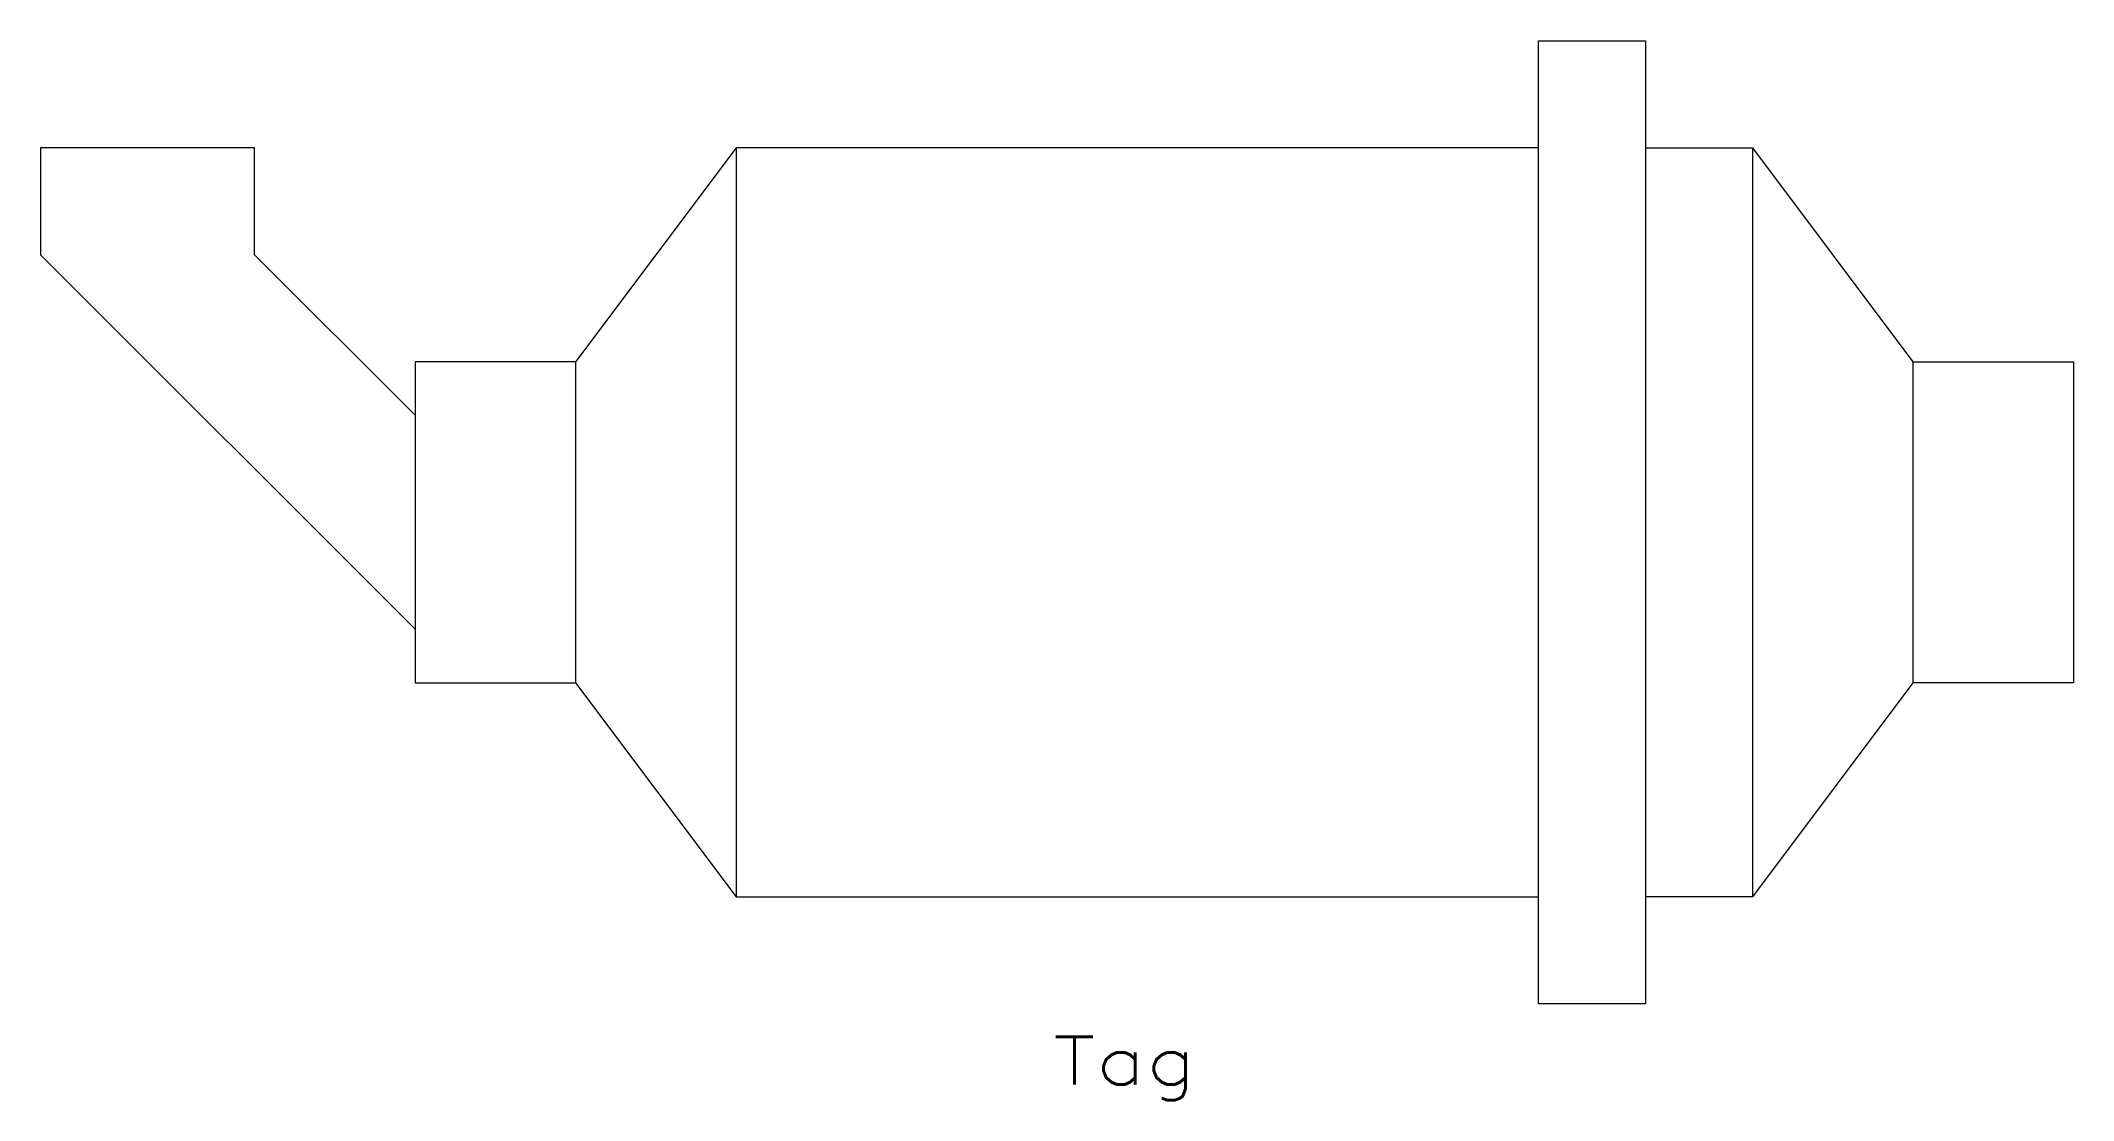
# Model space of a CAD drawing. Header units: inches. Extents: x -27 to 27.2, y -15.2 to 13.1.
import ezdxf
from ezdxf.enums import TextEntityAlignment as Align

# ---------------------------------------------------------------- set-up
doc = ezdxf.new("R2010")
doc.units = ezdxf.units.IN
doc.header["$MEASUREMENT"] = 0
doc.layers.get('0').update_dxf_attribs({"lineweight": 0})
doc.styles.add('_TCW_TXTSTY_1', font='TXT.SHX')

msp = doc.modelspace()

# ---------------------------------------------------------------- linework, layer by layer
at = {"linetype": 'Continuous'}
for p, q in [((12.953, -12.61), (12.953, 13.102)), ((12.953, 13.102), (15.81, 13.102)), ((15.81, 13.102), (15.81, -12.61)), ((-21.33, 10.246), (-27.044, 10.246)), ((-27.044, 10.246), (-27.044, 7.389)), ((-21.33, 7.389), (-21.33, 10.246)), ((-8.474, 10.246), (-12.759, 4.532)), ((-8.474, 10.246), (-8.474, -9.753)), ((12.953, 10.246), (-8.474, 10.246)), ((15.81, 10.246), (18.666, 10.246)), ((18.666, 10.246), (18.666, -9.753)), ((18.666, 10.246), (22.952, 4.532)), ((-27.044, 7.389), (-17.045, -2.61)), ((-17.045, 3.103), (-21.33, 7.389)), ((-12.759, 4.532), (-17.045, 4.532)), ((-17.045, 4.532), (-17.045, -4.039)), ((-12.759, 4.532), (-12.759, -4.039)), ((22.952, 4.532), (22.952, -4.039)), ((22.952, 4.532), (27.237, 4.532)), ((27.237, 4.532), (27.237, -4.039)), ((-17.045, -4.039), (-12.759, -4.039)), ((-12.759, -4.039), (-8.474, -9.753)), ((22.952, -4.039), (18.666, -9.753)), ((27.237, -4.039), (22.952, -4.039)), ((-8.474, -9.753), (12.953, -9.753)), ((18.666, -9.753), (15.81, -9.753)), ((15.81, -12.61), (12.953, -12.61))]:
    msp.add_line(p, q, dxfattribs=at)

# ---------------------------------------------------------------- texts
at = {"color": 7, "linetype": 'Continuous', "style": '_TCW_TXTSTY_1', "width": 1.166667}
msp.add_text('Tag', height=1.272, dxfattribs=at).set_placement((-0.003, -14.759), (3.813, -14.759), align=Align.FIT)

doc.saveas('drawing.dxf')
